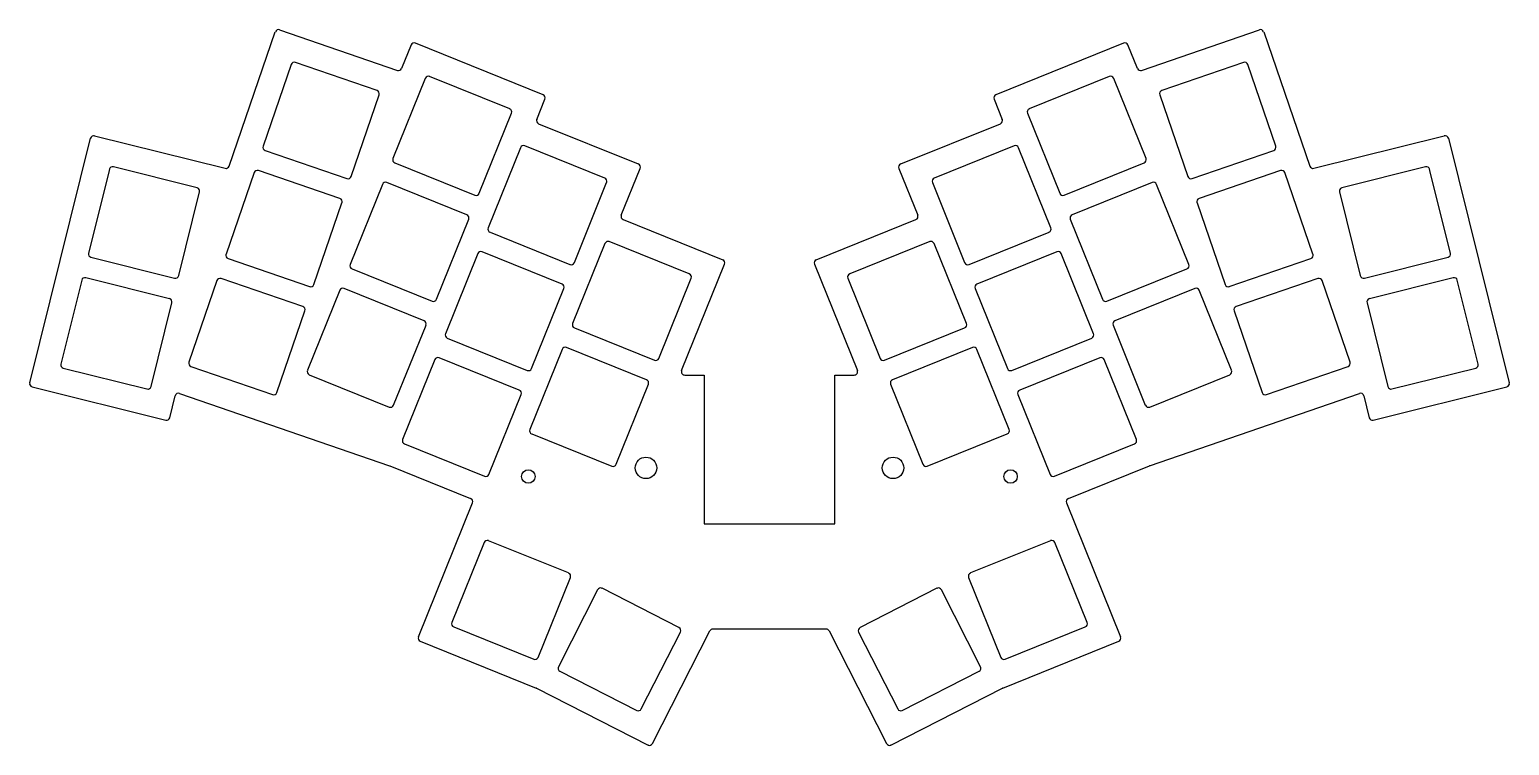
# Model space of a CAD drawing. Header units: millimetres. Extents: x 106 to 327, y -202 to -96.
import ezdxf

# ---------------------------------------------------------------- set-up
doc = ezdxf.new("R2010")
doc.units = ezdxf.units.MM

msp = doc.modelspace()

# ---------------------------------------------------------------- linework, layer by layer
for p, q in [((136.2, -116.2), (143.08, -96.22)), ((143.72, -95.91), (161.26, -101.95)), ((272.08, -101.95), (289.62, -95.91)), ((290.26, -96.22), (297.14, -116.2)), ((163.3, -98.16), (161.89, -101.66)), ((182.96, -105.57), (163.95, -97.89)), ((269.39, -97.89), (250.38, -105.57)), ((271.45, -101.66), (270.04, -98.16)), ((145.45, -101.08), (141.27, -113.23)), ((158.24, -104.95), (146.09, -100.77)), ((287.25, -100.77), (275.1, -104.95)), ((292.07, -113.23), (287.88, -101.08)), ((165.41, -103.14), (160.6, -115.06)), ((177.98, -107.68), (166.06, -102.87)), ((267.27, -102.87), (255.36, -107.68)), ((272.74, -115.06), (267.92, -103.14)), ((154.36, -117.74), (158.55, -105.59)), ((274.79, -105.59), (278.97, -117.74)), ((182.02, -109.23), (183.23, -106.22)), ((250.1, -106.22), (251.32, -109.23)), ((173.44, -120.24), (178.25, -108.33)), ((182.29, -109.88), (197.13, -115.87)), ((236.21, -115.87), (251.05, -109.88)), ((255.09, -108.33), (259.9, -120.24)), ((106.51, -148.43), (115.58, -112.04)), ((116.18, -111.67), (135.61, -116.52)), ((297.73, -116.52), (317.15, -111.67)), ((317.76, -112.04), (326.83, -148.43)), ((141.58, -113.86), (153.73, -118.05)), ((179.58, -113.45), (174.77, -125.36)), ((192.15, -117.99), (180.23, -113.18)), ((253.1, -113.18), (241.19, -117.99)), ((258.57, -125.36), (253.75, -113.45)), ((279.61, -118.05), (291.76, -113.86)), ((118.37, -116.68), (115.26, -129.14)), ((131.44, -119.42), (118.97, -116.31)), ((160.88, -115.71), (172.79, -120.52)), ((194.59, -123.48), (197.4, -116.53)), ((235.93, -116.53), (238.74, -123.48)), ((260.55, -120.52), (272.46, -115.71)), ((314.37, -116.31), (301.9, -119.42)), ((318.08, -129.14), (314.97, -116.68)), ((139.92, -117.15), (135.74, -129.3)), ((152.7, -121.03), (140.56, -116.84)), ((159.05, -118.91), (154.23, -130.82)), ((171.61, -123.44), (159.7, -118.63)), ((187.61, -130.55), (192.42, -118.64)), ((240.92, -118.64), (245.73, -130.55)), ((273.64, -118.63), (261.73, -123.44)), ((279.11, -130.82), (274.29, -118.91)), ((292.78, -116.84), (280.64, -121.03)), ((297.6, -129.3), (293.42, -117.15)), ((128.69, -132.49), (131.8, -120.03)), ((301.54, -120.03), (304.64, -132.49)), ((148.83, -133.81), (153.01, -121.66)), ((280.33, -121.66), (284.51, -133.81)), ((167.07, -136.01), (171.88, -124.09)), ((194.87, -124.13), (209.71, -130.12)), ((223.63, -130.12), (238.47, -124.13)), ((261.45, -124.09), (266.27, -136.01)), ((175.05, -126.02), (186.96, -130.83)), ((192.16, -127.7), (187.35, -139.61)), ((204.72, -132.24), (192.81, -127.43)), ((240.53, -127.43), (228.61, -132.24)), ((245.99, -139.61), (241.18, -127.7)), ((246.38, -130.83), (258.29, -126.02)), ((115.62, -129.75), (128.09, -132.86)), ((136.05, -129.94), (148.19, -134.12)), ((173.22, -129.21), (168.4, -141.13)), ((185.78, -133.75), (173.87, -128.94)), ((259.47, -128.94), (247.56, -133.75)), ((264.94, -141.13), (260.12, -129.21)), ((285.14, -134.12), (297.29, -129.94)), ((305.25, -132.86), (317.72, -129.75)), ((154.51, -131.47), (166.42, -136.28)), ((203.59, -146.6), (209.98, -130.77)), ((223.36, -130.77), (229.75, -146.6)), ((266.92, -136.28), (278.83, -131.47)), ((114.25, -133.17), (111.14, -145.64)), ((127.32, -135.92), (114.86, -132.81)), ((134.39, -133.23), (130.2, -145.37)), ((147.17, -137.1), (135.02, -132.92)), ((165.24, -139.2), (153.33, -134.39)), ((181.24, -146.31), (186.05, -134.4)), ((200.19, -144.8), (205, -132.89)), ((228.34, -132.89), (233.15, -144.8)), ((247.28, -134.4), (252.1, -146.31)), ((280.01, -134.39), (268.1, -139.2)), ((298.32, -132.92), (286.17, -137.1)), ((303.14, -145.37), (298.95, -133.23)), ((318.48, -132.81), (306.01, -135.92)), ((322.19, -145.64), (319.09, -133.17)), ((124.58, -148.99), (127.69, -136.52)), ((152.68, -134.67), (147.86, -146.58)), ((285.47, -146.58), (280.66, -134.67)), ((305.65, -136.52), (308.76, -148.99)), ((143.3, -149.88), (147.48, -137.74)), ((285.86, -137.74), (290.04, -149.88)), ((160.7, -151.77), (165.52, -139.86)), ((187.63, -140.26), (199.54, -145.08)), ((233.8, -145.08), (245.71, -140.26)), ((267.82, -139.86), (272.63, -151.77)), ((168.68, -141.78), (180.59, -146.59)), ((198.36, -148), (186.44, -143.19)), ((246.89, -143.19), (234.98, -148)), ((252.75, -146.59), (264.66, -141.78)), ((166.85, -144.98), (162.03, -156.89)), ((179.41, -149.51), (167.5, -144.7)), ((185.79, -143.46), (180.98, -155.38)), ((252.36, -155.38), (247.54, -143.46)), ((265.84, -144.7), (253.93, -149.51)), ((271.3, -156.89), (266.49, -144.98)), ((111.51, -146.24), (123.97, -149.35)), ((130.51, -146.01), (142.66, -150.19)), ((148.14, -147.23), (160.05, -152.04)), ((204.05, -147.29), (206.92, -147.29)), ((206.92, -147.29), (206.92, -169.4)), ((226.42, -147.29), (229.29, -147.29)), ((226.42, -169.4), (226.42, -147.29)), ((273.29, -152.04), (285.2, -147.23)), ((290.68, -150.19), (302.83, -146.01)), ((309.36, -149.35), (321.83, -146.24)), ((106.87, -149.03), (126.76, -153.99)), ((193.82, -160.56), (198.63, -148.65)), ((234.71, -148.65), (239.52, -160.56)), ((306.58, -153.99), (326.47, -149.03)), ((127.37, -153.63), (128.18, -150.36)), ((128.83, -150.01), (160.09, -160.77)), ((174.87, -162.08), (179.69, -150.16)), ((253.65, -150.16), (258.46, -162.08)), ((273.25, -160.77), (304.51, -150.01)), ((305.16, -150.36), (305.97, -153.63)), ((181.26, -156.03), (193.17, -160.84)), ((240.17, -160.84), (252.08, -156.03)), ((162.31, -157.54), (174.22, -162.35)), ((259.12, -162.35), (271.03, -157.54)), ((160.11, -160.78), (172.16, -165.65)), ((261.17, -165.65), (273.23, -160.78)), ((164.39, -186.23), (172.44, -166.3)), ((260.9, -166.3), (268.95, -186.23)), ((206.92, -169.4), (226.42, -169.4)), ((174.18, -172.21), (169.37, -184.12)), ((186.74, -176.74), (174.83, -171.93)), ((258.51, -171.93), (246.59, -176.74)), ((263.97, -184.12), (259.16, -172.21)), ((182.21, -189.31), (187.02, -177.39)), ((246.32, -177.39), (251.13, -189.31)), ((191.07, -179.24), (185.24, -190.69)), ((203.19, -184.85), (191.74, -179.02)), ((241.6, -179.02), (230.15, -184.85)), ((248.1, -190.69), (242.27, -179.24)), ((169.64, -184.77), (181.56, -189.58)), ((225.1, -185.08), (208.24, -185.08)), ((251.78, -189.58), (263.69, -184.77)), ((164.66, -186.88), (181.94, -193.86)), ((197.58, -196.97), (203.41, -185.53)), ((199.25, -202.12), (207.79, -185.35)), ((225.55, -185.35), (234.09, -202.12)), ((229.93, -185.53), (235.76, -196.97)), ((251.4, -193.86), (268.68, -186.88)), ((185.46, -191.36), (196.9, -197.19)), ((236.43, -197.19), (247.88, -191.36)), ((181.98, -193.88), (198.58, -202.34)), ((234.76, -202.34), (251.36, -193.88))]:
    msp.add_line(p, q)
for centre, radius in [((198.27, -161.1), 1.6), ((235.07, -161.1), 1.6), ((180.76, -162.38), 1), ((252.57, -162.38), 1)]:
    msp.add_circle(centre, radius)
for centre, start, end in [((143.56, -96.38), 71, 161), ((289.78, -96.38), 19, 109), ((163.76, -98.35), 68, 158), ((269.58, -98.35), 22, 112), ((145.93, -101.24), 71, 161), ((287.41, -101.24), 19, 109), ((161.42, -101.47), 251, 338), ((165.88, -103.33), 68, 158), ((267.46, -103.33), 22, 112), ((271.92, -101.47), 202, 289), ((158.07, -105.42), 341, 71), ((182.77, -106.03), 338, 68), ((250.57, -106.03), 112, 202), ((275.26, -105.42), 109, 199), ((177.79, -108.14), 338, 68), ((255.55, -108.14), 112, 202), ((182.48, -109.42), 158, 248), ((250.86, -109.42), 292, 22), ((116.06, -112.16), 76, 166), ((317.27, -112.16), 14, 104), ((141.74, -113.39), 161, 251), ((180.05, -113.64), 68, 158), ((253.29, -113.64), 22, 112), ((291.59, -113.39), 289, 19), ((118.85, -116.8), 76, 166), ((135.73, -116.03), 256, 341), ((161.06, -115.24), 158, 248), ((196.94, -116.34), 338, 68), ((236.4, -116.34), 112, 202), ((272.27, -115.24), 292, 22), ((297.61, -116.03), 199, 284), ((314.49, -116.8), 14, 104), ((140.39, -117.32), 71, 161), ((153.89, -117.57), 251, 341), ((159.51, -119.09), 68, 158), ((191.96, -118.45), 338, 68), ((241.38, -118.45), 112, 202), ((273.83, -119.09), 22, 112), ((279.45, -117.57), 199, 289), ((292.95, -117.32), 19, 109), ((131.32, -119.91), 346, 76), ((152.54, -121.5), 341, 71), ((172.98, -120.06), 248, 338), ((260.36, -120.06), 202, 292), ((280.8, -121.5), 109, 199), ((302.02, -119.91), 104, 194), ((171.42, -123.91), 338, 68), ((175.23, -125.55), 158, 248), ((195.06, -123.67), 158, 248), ((238.28, -123.67), 292, 22), ((258.1, -125.55), 292, 22), ((261.92, -123.91), 112, 202), ((192.63, -127.89), 68, 158), ((240.71, -127.89), 22, 112), ((115.74, -129.26), 166, 256), ((136.21, -129.46), 161, 251), ((173.68, -129.4), 68, 158), ((259.66, -129.4), 22, 112), ((297.13, -129.46), 289, 19), ((317.6, -129.26), 284, 14), ((154.7, -131.01), 158, 248), ((187.15, -130.36), 248, 338), ((209.52, -130.59), 338, 68), ((223.82, -130.59), 112, 202), ((246.19, -130.36), 202, 292), ((278.64, -131.01), 292, 22), ((114.74, -133.29), 76, 166), ((128.21, -132.37), 256, 346), ((134.86, -133.39), 71, 161), ((148.36, -133.65), 251, 341), ((153.14, -134.86), 68, 158), ((185.59, -134.21), 338, 68), ((204.54, -132.7), 338, 68), ((228.8, -132.7), 112, 202), ((247.75, -134.21), 112, 202), ((280.2, -134.86), 22, 112), ((284.98, -133.65), 199, 289), ((298.48, -133.39), 19, 109), ((305.13, -132.37), 194, 284), ((318.6, -133.29), 14, 104), ((127.2, -136.4), 346, 76), ((166.61, -135.82), 248, 338), ((266.73, -135.82), 202, 292), ((306.13, -136.4), 104, 194), ((147.01, -137.57), 341, 71), ((286.33, -137.57), 109, 199), ((165.05, -139.67), 338, 68), ((187.81, -139.8), 158, 248), ((245.53, -139.8), 292, 22), ((268.29, -139.67), 112, 202), ((168.87, -141.31), 158, 248), ((186.26, -143.65), 68, 158), ((247.08, -143.65), 22, 112), ((264.47, -141.31), 292, 22), ((130.68, -145.54), 161, 251), ((167.31, -145.16), 68, 158), ((199.72, -144.61), 248, 338), ((233.61, -144.61), 202, 292), ((266.03, -145.16), 22, 112), ((302.66, -145.54), 289, 19), ((111.63, -145.76), 166, 256), ((148.33, -146.77), 158, 248), ((180.78, -146.13), 248, 338), ((204.05, -146.79), 158, 270), ((229.29, -146.79), 270, 22), ((252.56, -146.13), 202, 292), ((285.01, -146.77), 292, 22), ((321.71, -145.76), 284, 14), ((106.99, -148.55), 166, 256), ((124.1, -148.87), 256, 346), ((179.22, -149.98), 338, 68), ((198.17, -148.46), 338, 68), ((235.17, -148.46), 112, 202), ((254.12, -149.98), 112, 202), ((309.24, -148.87), 194, 284), ((326.35, -148.55), 284, 14), ((128.67, -150.48), 71, 166), ((142.82, -149.72), 251, 341), ((160.24, -151.58), 248, 338), ((273.1, -151.58), 202, 292), ((290.52, -149.72), 199, 289), ((304.67, -150.48), 14, 109), ((126.88, -153.51), 256, 346), ((306.46, -153.51), 194, 284), ((181.44, -155.56), 158, 248), ((251.89, -155.56), 292, 22), ((162.5, -157.08), 158, 248), ((270.84, -157.08), 292, 22), ((159.92, -161.24), 68, 71), ((193.36, -160.38), 248, 338), ((239.98, -160.38), 202, 292), ((273.41, -161.24), 109, 112), ((174.41, -161.89), 248, 338), ((258.93, -161.89), 202, 292), ((171.98, -166.11), 338, 68), ((261.36, -166.11), 112, 202), ((174.64, -172.39), 68, 158), ((258.69, -172.39), 22, 112), ((186.56, -177.21), 338, 68), ((246.78, -177.21), 112, 202), ((191.52, -179.47), 63, 153), ((241.82, -179.47), 27, 117), ((169.83, -184.31), 158, 248), ((202.96, -185.3), 333, 63), ((208.24, -185.58), 90, 153), ((225.1, -185.58), 27, 90), ((230.38, -185.3), 117, 207), ((263.51, -184.31), 292, 22), ((164.85, -186.42), 158, 248), ((268.49, -186.42), 292, 22), ((181.74, -189.12), 248, 338), ((251.59, -189.12), 202, 292), ((185.68, -190.91), 153, 243), ((247.66, -190.91), 297, 27), ((181.75, -194.33), 63, 68), ((251.59, -194.33), 112, 117), ((197.13, -196.75), 243, 333), ((236.21, -196.75), 207, 297), ((198.8, -201.89), 243, 333), ((234.54, -201.89), 207, 297)]:
    msp.add_arc(centre, 0.5, start, end)

doc.saveas('drawing.dxf')
